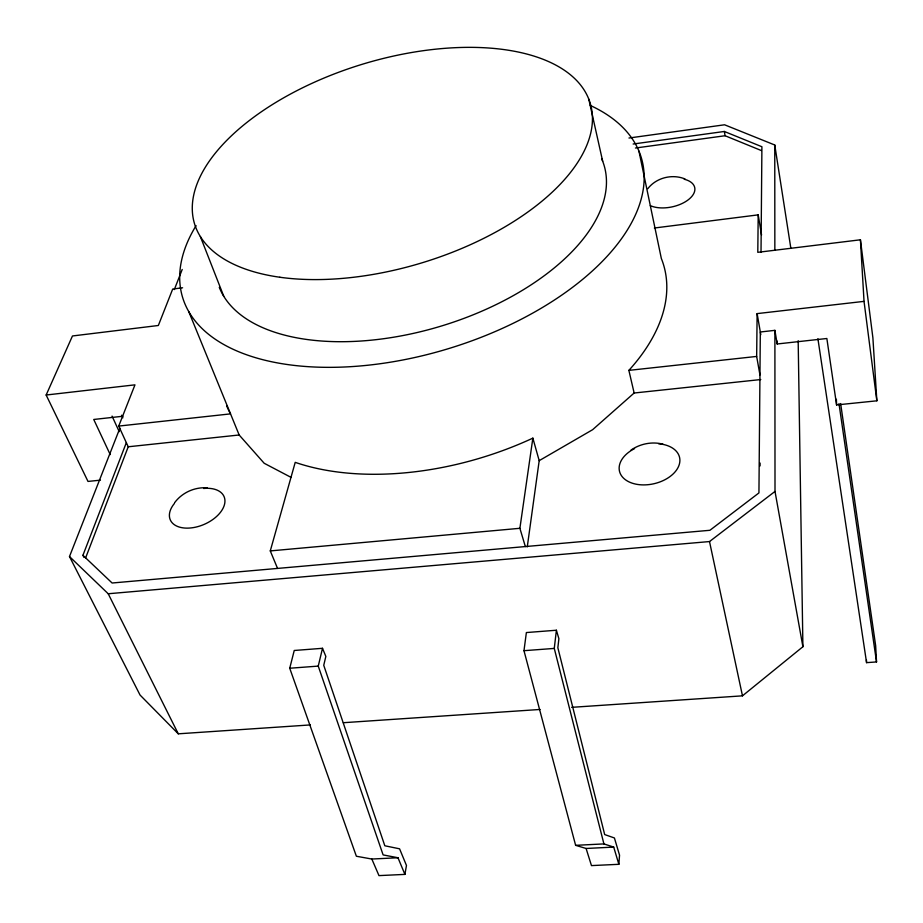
<?xml version="1.0" encoding="UTF-8"?>
<svg xmlns="http://www.w3.org/2000/svg" width="923" height="923" viewBox="0 0 923 923"><rect width="100%" height="100%" fill="white"/><g stroke="black" fill="none" stroke-linecap="round" stroke-linejoin="round"><path stroke-width="1.38" d="M761.014 252.291L761.913 146.745L724.336 131.47L633.143 144.023M760.067 465.919L760.091 463.046M759.952 374.957L756.664 356.428L757.125 313.612L864.032 301.371L860.421 239.795L757.795 252.325L758.198 214.863L654.361 228.016M618.86 864.309L619.541 855.183L614.418 837.969L604.68 834.565L557.85 647.738L558.888 638.681L556.396 630.236L526.375 632.555L523.976 650.692L575.629 845.33L586.093 848.468L613.714 847.095L618.86 864.309L591.47 865.601L586.093 848.468M613.714 847.095L603.919 843.91L554.273 648.419L556.396 630.236M527.275 546.854L539.194 460.658L532.859 438.137A229.723 131.539 -17 0 1 295.222 462.354L270.277 550.916L277.558 568.43M525.349 546.566L519.891 528.302L532.859 438.137M404.909 874.393L406.466 865.474L399.578 848.814L384.822 845.78L323.742 665.298L325.842 656.426L322.508 648.304L294.241 650.484L289.73 668.24L356.37 856.244L371.831 859.036L397.975 857.744L404.909 874.393L378.972 875.615L371.831 859.036M397.975 857.744L383.114 854.917L318.25 666.106L322.508 648.304M85.539 558.127L128.228 446.778L118.721 426.08L134.966 384.845L46.15 395.021L87.997 481.425L100.445 480.156M83.981 557.388L82.932 555.3L126.336 442.671M310.359 724.924L178.277 733.82L140.042 695.031L69.49 556.546L119.909 428.122M174.32 289.58L182.212 269.47M46.15 395.021L72.467 335.972L158.341 325.496L172.705 289.037L182.604 287.78M647.784 188.707C656.241 177.689 672.186 173.697 684.993 178.958M174.609 502.712C182.085 492.582 194.776 486.859 207.329 487.852M760.771 379.549L634.136 393.013L592.635 429.691L539.194 460.658M571.637 707.341L742.473 695.838L802.906 646.735L798.176 340.702M69.49 556.546L108.21 593.754L709.51 541.559L775.008 491.428L774.893 330.353L760.321 331.992L758.937 492.917L709.914 530.287L112.11 583.013L82.932 555.3M630.986 450.089C640.181 443.744 652.065 441.367 662.933 444.159M628.967 138.023L724.578 124.79L774.766 145.003L790.815 248.056M635.439 148.026L725.086 135.739L761.313 150.541M122.886 416.25L93.742 419.469L110.218 454.612M774.893 330.353L777.178 343.979L826.858 338.499L836.584 404.932L876.85 400.813L872.893 337.83L860.421 239.795M118.721 426.08L230.542 413.873M634.136 393.013L628.875 370.377L756.664 356.428M128.228 446.778L239.161 434.987L264.186 463.265L290.895 477.295M270.277 550.916L519.891 528.302M289.73 668.24L318.25 666.106M523.976 650.692L554.273 648.419M817.905 338.718L866.57 662.645L876.538 661.941L875.662 645.696L840.634 403.547M343.379 722.709L540.059 709.464M575.629 845.33L603.919 843.91M108.21 593.754L178.277 733.82M112.064 416.1L119.217 431.664M121.686 415.188L122.886 417.807M188.719 311.524L239.161 434.987M200.36 236.553L223.735 296.237M588.793 99.165L602.673 161.248M709.51 541.559L742.473 695.838M638.935 151.107L661.341 258.498A229.723 131.539 -17 0 1 628.875 370.377M775.008 491.428L802.906 646.735M757.125 313.612L760.794 334.691M724.336 131.47L725.086 135.739M758.198 214.863L761.544 234.996M838.984 403.616L876.538 661.941M864.032 301.371L876.85 400.813M866.432 659.933L866.57 662.645M836.376 399.244L836.584 404.932M777.178 341.106L777.178 343.979M774.766 145.003L774.847 250.041M590.189 105.407A239.749 126.566 -17 0 1 588.147 274.696A239.749 126.566 -17 0 1 291.795 365.116A239.749 126.566 -17 0 1 196.08 225.65M601.623 158.687A201.918 106.445 -17 0 1 452.166 322.565A201.918 106.445 -17 0 1 219.282 287.353M229.839 412.593A229.723 131.539 -17 0 1 226.7 406.005M203.602 488.475A29.294 17.618 -23.4 0 1 223.17 508.031A29.294 17.618 -23.4 0 1 184.185 528.002A29.294 17.618 -23.4 0 1 174.447 503.404M684.22 179.235A26.029 14.041 -12.4 0 1 688.396 199.691A26.029 14.041 -12.4 0 1 650.311 205.621M658.607 443.79A30.828 19.948 -12.9 0 1 675.336 471.595A30.828 19.948 -12.9 0 1 627.594 481.148A30.828 19.948 -12.9 0 1 634.551 448.613M279.865 277.246A206.81 103.664 -17 0 0 591.908 126.705A206.81 103.664 -17 0 0 305.317 86.462A206.81 103.664 -17 0 0 279.865 277.246"/></g></svg>
